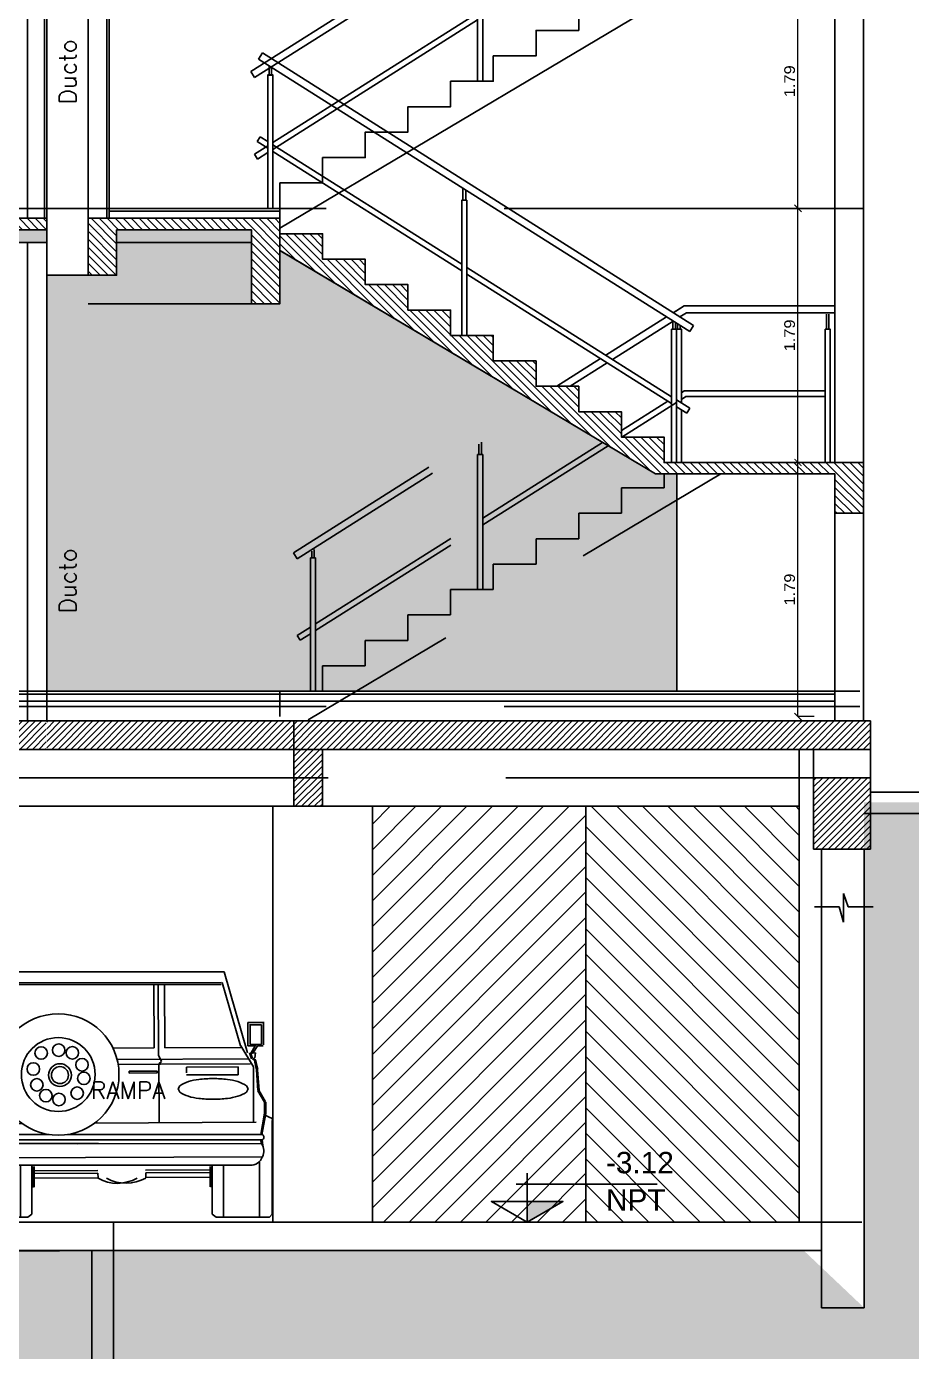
# Model space of a CAD drawing. Header units: metres. Extents: x 126 to 596, y -539 to -70.
# Drawn here: x 303.79 to 310.01, y -401.12 to -391.82 of the extents above; entities that cross this region are included whole.
import ezdxf
from ezdxf.enums import TextEntityAlignment as Align

# ---------------------------------------------------------------- set-up
doc = ezdxf.new("R2010")
doc.units = ezdxf.units.M
doc.header["$LTSCALE"] = 10
for name, pattern in [('CENTRO', [2, 1.25, -0.25, 0.25, -0.25]), ('CYPE_RAYA', [0.225, 0.1125, -0.1125]), ('DASHED', [0.75, 0.5, -0.25]), ('DASHED2', [0.375, 0.25, -0.125]), ('HIDDEN', [0.375, 0.25, -0.125])]:
    doc.linetypes.add(name, pattern=pattern)
for name, color, linetype in [('-SAN 8', 8, 'CENTRO'), ('01', 1, 'Continuous'), ('02', 2, 'Continuous'), ('A- Estructura', 5, 'Continuous'), ('A- Hatch Hormigon', 255, 'Continuous'), ('A-Aberturas', 2, 'Continuous'), ('A-Autos', 254, 'Continuous'), ('A-Muros', 4, 'Continuous'), ('A-NIVELES', 1, 'Continuous'), ('A-Pisos', 1, 'Continuous'), ('A-Revoques', 1, 'Continuous'), ('Corte t', 2, 'Continuous'), ('Dr Bloques', 1, 'Continuous'), ('Dr Ejes en bloque', 4, 'Continuous'), ('Dr Relleno vigueta', 254, 'Continuous'), ('Expresión Vidrio', 252, 'Continuous'), ('PISO', 251, 'Continuous'), ('SectionCutEdges', 5, 'Continuous'), ('TCOTA', 1, 'Continuous'), ('Texto', 3, 'Continuous')]:
    doc.layers.add(name, color=color, linetype=linetype)
doc.styles.add('1-50', font='arial.ttf', dxfattribs={"width": 1.1, "height": 0.075})
doc.styles.add('Arial', font='arial.ttf')
doc.styles.add('COTAS', font='ROMANS.shx', dxfattribs={"width": 0.7})
doc.styles.add('T12', font='romans.shx', dxfattribs={"height": 0.12})
doc.dimstyles.new('1-50', dxfattribs={"dimscale": 0, "dimtxt": 0.075, "dimasz": 0.05, "dimexe": 0, "dimexo": 0.025, "dimgap": 0.02, "dimtad": 1, "dimzin": 4, "dimdsep": 46, "dimtxsty": '1-50', "dimblk": 'ARCHTICK', "dimcen": 0.09, "dimclrd": 256, "dimclre": 8, "dimclrt": 2, "dimadec": 0, "dimazin": 3, "dimtfac": 1, "dimtofl": 0, "dimtmove": 2, "dimatfit": 3, "dimldrblk": 'OPEN90', "dimfxl": 1, "dimtolj": 1, "dimtzin": 0, "dimlwd": 18, "dimlwe": 18, "dimarcsym": 0})

# ---------------------------------------------------------------- blocks, each defined once
blk = doc.blocks.new('_ArchTick')
at = {"color": 0, "linetype": 'ByBlock', "const_width": 0.15}
blk.add_lwpolyline([(-0.5, -0.5), (0.5, 0.5)], dxfattribs=at)
blk = doc.blocks.new('*D84')
at = {"layer": 'Defpoints', "color": 0, "transparency": 16777216}
for p in [(329.8798, -262.5836), (330.0195, -262.5836), (330.0195, -264.3686)]:
    blk.add_point(p, dxfattribs=at)
at = {"layer": 'TCOTA', "color": 8, "lineweight": 18, "transparency": 16777216}
for p, q in [((329.9945, -262.5836), (329.8798, -262.5836)), ((329.9945, -264.3686), (329.8798, -264.3686))]:
    blk.add_line(p, q, dxfattribs=at)
at = {"layer": 'TCOTA', "lineweight": 18, "transparency": 16777216}
blk.add_line((329.8798, -264.3686), (329.8798, -262.5836), dxfattribs=at)
at = {"layer": 'TCOTA', "lineweight": 18, "transparency": 16777216, "xscale": 0.05, "yscale": 0.05, "zscale": 0.05}
for p, rotation in [((329.8798, -262.5836), 90), ((329.8798, -264.3686), 270)]:
    blk.add_blockref('_ArchTick', p, dxfattribs=dict(at, rotation=rotation))
at = {"layer": 'TCOTA', "color": 2, "transparency": 16777216, "insert": (329.8215, -263.4761), "char_height": 0.075, "attachment_point": 5, "rotation": 90, "style": '1-50'}
blk.add_mtext('\\A1;1.79', dxfattribs=at)
blk = doc.blocks.new('_Open90')
at = {"color": 0, "linetype": 'ByBlock', "lineweight": -2}
for p, q in [((0, 0), (-1, 0)), ((-0.5, 0.5), (0, 0)), ((0, 0), (-0.5, -0.5))]:
    blk.add_line(p, q, dxfattribs=at)
blk = doc.blocks.new('*D85')
at = {"layer": 'Defpoints', "color": 0, "transparency": 16777216}
for p in [(329.8798, -260.7986), (330.0195, -260.7986), (330.0195, -262.5836)]:
    blk.add_point(p, dxfattribs=at)
at = {"layer": 'TCOTA', "color": 8, "lineweight": 18, "transparency": 16777216}
for p, q in [((329.9945, -260.7986), (329.8798, -260.7986)), ((329.9945, -262.5836), (329.8798, -262.5836))]:
    blk.add_line(p, q, dxfattribs=at)
at = {"layer": 'TCOTA', "lineweight": 18, "transparency": 16777216}
blk.add_line((329.8798, -262.5836), (329.8798, -260.7986), dxfattribs=at)
at = {"layer": 'TCOTA', "lineweight": 18, "transparency": 16777216, "xscale": 0.05, "yscale": 0.05, "zscale": 0.05}
for p, rotation in [((329.8798, -260.7986), 90), ((329.8798, -262.5836), 270)]:
    blk.add_blockref('_ArchTick', p, dxfattribs=dict(at, rotation=rotation))
at = {"layer": 'TCOTA', "color": 2, "transparency": 16777216, "insert": (329.8215, -261.6911), "char_height": 0.075, "attachment_point": 5, "rotation": 90, "style": '1-50'}
blk.add_mtext('\\A1;1.79', dxfattribs=at)
blk = doc.blocks.new('dr bloque corte transversal')
at = {"layer": 'A- Hatch Hormigon'}
h = blk.add_hatch(dxfattribs=at)
h.set_pattern_fill('ANSI31', color=1, scale=0.0125, angle=-90, style=0)
h.set_pattern_definition([(315, (20.666615, 96.006445), (0.0280633004, 0.0280633004), [])])
h.paths.add_polyline_path([(324.6013, -270.0183), (320.6003, -270.0183), (320.6003, -270.0983), (324.6013, -270.0983)])
h.paths.add_polyline_path([(326.2391, -270.0183), (324.8913, -270.0183), (324.8913, -270.0983), (324.8916, -270.1883), (324.8913, -270.1883), (324.8913, -270.4183), (325.0913, -270.4183), (325.0913, -270.0983), (326.0391, -270.0983), (326.0391, -270.6183), (326.2391, -270.6183)])
at = {"layer": 'Dr Relleno vigueta'}
h = blk.add_hatch(dxfattribs=at)
h.set_pattern_fill('AR-CONC', color=256, scale=0.001, angle=-90, style=0)
h.paths.add_polyline_path([(324.8914, -270.0992), (324.8914, -270.1892), (326.0391, -270.1883), (326.0391, -270.0983)])
h.paths.add_polyline_path([(324.6013, -270.1883), (324.6013, -270.0983), (320.6003, -270.0983), (320.6003, -270.1883)])
h.paths.add_polyline_path([(324.8913, -270.0983), (324.8916, -270.1883), (325.0913, -270.1883), (325.0913, -270.0983)])
at = {"color": 1}
blk.add_line((324.8916, -270.6183), (326.0391, -270.6183), dxfattribs=at)
at = {"layer": '02'}
for p, q in [((326.2391, -269.9483), (325.0392, -269.9483)), ((326.2391, -269.9683), (325.0392, -269.9683)), ((326.2391, -270.0183), (326.2391, -269.9483)), ((324.6013, -270.0983), (324.6013, -270.1883)), ((324.6013, -270.0983), (324.6013, -270.1883)), ((320.6003, -270.1883), (324.6013, -270.1883)), ((325.0913, -270.1883), (326.0391, -270.1883))]:
    blk.add_line(p, q, dxfattribs=at)
at = {"layer": 'A-Autos', "color": 114, "true_color": 0x139b48}
blk.add_line((326.2391, -270.0183), (326.2391, -270.6183), dxfattribs=at)
at = {"layer": 'A-Muros'}
for p, q in [((324.4663, -266.6132), (324.4663, -270.0183)), ((324.5863, -270.0183), (324.5863, -266.6129)), ((324.8913, -266.6123), (324.8913, -270.0183)), ((324.8913, -266.6132), (324.8913, -270.0183)), ((325.0242, -270.0183), (325.0242, -266.6129))]:
    blk.add_line(p, q, dxfattribs=at)
at = {"layer": 'A-Revoques'}
for p, q in [((324.6013, -270.0183), (324.6013, -266.6129)), ((325.0392, -270.0183), (325.0392, -266.6129))]:
    blk.add_line(p, q, dxfattribs=at)
at = {"layer": 'SectionCutEdges'}
for p, q in [((324.6013, -270.0183), (324.6013, -270.0983)), ((324.8913, -270.0183), (324.8913, -270.0983)), ((324.8913, -270.0183), (324.8913, -270.4183)), ((324.8913, -270.0983), (324.8916, -270.1904)), ((325.0913, -270.4183), (325.0913, -270.0983)), ((324.8916, -270.1883), (324.8913, -270.1883)), ((324.8913, -270.4183), (325.0913, -270.4183))]:
    blk.add_line(p, q, dxfattribs=at)
for points in [[(316.3413, -270.0183), (324.6013, -270.0183)], [(324.6013, -270.0983), (320.6003, -270.0983), (320.6003, -270.6183), (320.4019, -270.6183), (320.4019, -270.1383), (316.5396, -270.1383), (316.5396, -270.6183), (316.3413, -270.6183), (316.3413, -270.0183)], [(324.8913, -270.0183), (326.2391, -270.0183), (326.2391, -270.6183), (326.0391, -270.6183), (326.0391, -270.0983), (325.0913, -270.0983), (325.0913, -270.0983), (325.0913, -270.0983), (325.0913, -270.0983), (325.0913, -270.0983)]]:
    blk.add_lwpolyline(points, dxfattribs=at)
at = {"layer": 'Texto', "transparency": 33554687, "style": 'T12'}
blk.add_text('Ducto', height=0.12, rotation=90, dxfattribs=at).set_placement((324.8087, -269.2185))
blk = doc.blocks.new('niveles')
at = {"layer": 'PISO', "linetype": 'HIDDEN'}
for p, q in [((572.152, -294.2136), (533.4553, -294.2136)), ((572.152, -297.7136), (533.4553, -297.7136)), ((572.1651, -298.2136), (533.4553, -298.2136)), ((572.1651, -301.3336), (533.4553, -301.3336))]:
    blk.add_line(p, q, dxfattribs=at)
at = {"layer": 'PISO', "color": 41, "linetype": 'HIDDEN', "true_color": 0xf4ee51}
blk.add_line((572.152, -297.6036), (533.4553, -297.6036), dxfattribs=at)
blk = doc.blocks.new('*D82')
at = {"layer": 'Defpoints', "color": 0, "transparency": 16777216}
for p in [(309.2131, -394.8798, 0), (309.3528, -394.8798, 0), (309.3528, -396.6648, 0)]:
    blk.add_point(p, dxfattribs=at)
at = {"layer": 'TCOTA', "color": 8, "lineweight": 18, "transparency": 16777216}
for p, q in [((309.3278, -394.8798, 0), (309.2131, -394.8798, 0)), ((309.3278, -396.6648, 0), (309.2131, -396.6648, 0))]:
    blk.add_line(p, q, dxfattribs=at)
at = {"layer": 'TCOTA', "lineweight": 18, "transparency": 16777216}
blk.add_line((309.2131, -396.6648, 0), (309.2131, -394.8798, 0), dxfattribs=at)
at = {"layer": 'TCOTA', "lineweight": 18, "transparency": 16777216, "xscale": 0.05, "yscale": 0.05, "zscale": 0.05}
for p, rotation in [((309.2131, -394.8798, 0), 90), ((309.2131, -396.6648, 0), 270)]:
    blk.add_blockref('_ArchTick', p, dxfattribs=dict(at, rotation=rotation))
at = {"layer": 'TCOTA', "color": 2, "transparency": 16777216, "insert": (309.1549, -395.7723, 0), "char_height": 0.075, "attachment_point": 5, "rotation": 90, "style": '1-50'}
blk.add_mtext('\\A1;1.79', dxfattribs=at)
blk = doc.blocks.new('*D83')
at = {"layer": 'Defpoints', "color": 0, "transparency": 16777216}
for p in [(309.2131, -393.0948, 0), (309.3528, -393.0948, 0), (309.3528, -394.8798, 0)]:
    blk.add_point(p, dxfattribs=at)
at = {"layer": 'TCOTA', "color": 8, "lineweight": 18, "transparency": 16777216}
for p, q in [((309.3278, -393.0948, 0), (309.2131, -393.0948, 0)), ((309.3278, -394.8798, 0), (309.2131, -394.8798, 0))]:
    blk.add_line(p, q, dxfattribs=at)
at = {"layer": 'TCOTA', "lineweight": 18, "transparency": 16777216}
blk.add_line((309.2131, -394.8798, 0), (309.2131, -393.0948, 0), dxfattribs=at)
at = {"layer": 'TCOTA', "lineweight": 18, "transparency": 16777216, "xscale": 0.05, "yscale": 0.05, "zscale": 0.05}
for p, rotation in [((309.2131, -393.0948, 0), 90), ((309.2131, -394.8798, 0), 270)]:
    blk.add_blockref('_ArchTick', p, dxfattribs=dict(at, rotation=rotation))
at = {"layer": 'TCOTA', "color": 2, "transparency": 16777216, "insert": (309.1549, -393.9873, 0), "char_height": 0.075, "attachment_point": 5, "rotation": 90, "style": '1-50'}
blk.add_mtext('\\A1;1.79', dxfattribs=at)
blk = doc.blocks.new('NivelGen')
blk.add_hatch(color=256).paths.add_polyline_path([(0.2515, 0.1452), (0, 0.1452), (0, 0)])
for p, q in [((0, 0), (0, 0.3426)), ((-0.0768, 0.2658), (0.9127, 0.2658))]:
    blk.add_line(p, q)
at = {"const_width": 0.01}
blk.add_lwpolyline([(-0.2515, 0.1452), (0, 0), (0.2515, 0.1452)], dxfattribs=at)
blk.add_lwpolyline([(0, 0), (-0.2515, 0.1452), (0.2515, 0.1452), (0, 0)])
at = {"style": 'COTAS', "width": 0.7}
for tag, p in [('NIVEL', (0.9732, 0.3652)), ('NPT.INT', (0.9732, 0.0475))]:
    blk.add_attdef(tag, text='', height=0.2, dxfattribs=at).set_placement(p, align=Align.RIGHT)
blk = doc.blocks.new('4wa')
for p, q in [((0.1517, 1.743), (-0.0073, 1.1649)), ((1.6036, 1.745), (0.1469, 1.7443)), ((1.7684, 1.1739), (1.6036, 1.745)), ((0.1576, 1.6703), (0.0348, 1.2239)), ((1.582, 1.6546), (0.1598, 1.654)), ((1.5841, 1.6683), (0.1636, 1.6676)), ((1.1084, 1.6568), (1.1109, 1.2099)), ((1.1403, 1.657), (1.1431, 1.1582)), ((1.1842, 1.6533), (1.1867, 1.2103)), ((1.7177, 1.2234), (1.5889, 1.6697)), ((1.7177, 1.2234), (1.5889, 1.6697)), ((-0.1162, 1.3882), (-0.0066, 1.3882)), ((-0.1161, 1.2235), (-0.1162, 1.3882)), ((-0.0191, 1.3711), (-0.1033, 1.3711)), ((-0.1033, 1.3711), (-0.1032, 1.2318)), ((-0.0232, 1.2319), (-0.0232, 1.3711)), ((-0.0066, 1.3882), (-0.0065, 1.2235)), ((1.7691, 1.3891), (1.7692, 1.2244)), ((1.8787, 1.3891), (1.7691, 1.3891)), ((1.7816, 1.372), (1.8658, 1.372)), ((1.7859, 1.2327), (1.7858, 1.372)), ((1.8658, 1.372), (1.8659, 1.2328)), ((1.8797, 1.3923), (1.8797, 1.2306)), ((-0.074, 1.2235), (-0.1161, 1.2235)), ((-0.1032, 1.2318), (-0.0232, 1.2319)), ((-0.0065, 1.2235), (-0.0782, 1.2235)), ((-0.0444, 1.173), (-0.074, 1.2235)), ((-0.0611, 1.2277), (-0.0273, 1.1689)), ((0.034, 1.2278), (-0.0407, 1.0359)), ((1.1867, 1.2103), (1.7211, 1.2133)), ((1.8098, 1.0768), (1.721, 1.2252)), ((1.7688, 1.2244), (1.8192, 1.2244)), ((1.8659, 1.2328), (1.7859, 1.2327)), ((1.8238, 1.2286), (1.7901, 1.1697)), ((1.8071, 1.1739), (1.8367, 1.2244)), ((1.8367, 1.2244), (1.8788, 1.2244)), ((-0.0611, 1.173), (-0.019, 1.1689)), ((-0.0569, 1.1392), (-0.0611, 1.173)), ((-0.019, 1.173), (-0.0463, 1.1389)), ((-0.0127, 1.1681), (-0.04, 1.1339)), ((0.0235, 1.124), (-0.0093, 1.1238)), ((0.0517, 1.204), (0.0262, 1.2039)), ((1.1109, 1.2099), (0.8221, 1.2083)), ((1.7734, 1.1337), (0.8513, 1.1286)), ((1.1431, 1.1582), (1.1633, 1.1144)), ((1.8238, 1.1739), (1.7817, 1.1697)), ((1.7961, 1.1329), (1.7821, 1.1739)), ((1.8037, 1.1355), (1.7897, 1.1765)), ((1.8037, 1.1355), (1.7897, 1.1765)), ((1.8196, 1.1401), (1.8238, 1.1739)), ((-0.0724, 1.0552), (-0.083, 0.9106)), ((-0.0644, 1.0546), (-0.075, 0.91)), ((-0.0612, 1.1107), (-0.0737, 1.0564)), ((-0.0535, 1.1089), (-0.0659, 1.0546)), ((-0.0407, 1.0359), (-0.0387, 0.6807)), ((-0.0211, 1.0879), (0.0163, 1.0881)), ((0.8589, 1.0927), (1.1554, 1.0944)), ((1.1633, 1.1144), (1.1434, 1.0983)), ((1.1434, 1.0983), (1.1457, 0.6833)), ((1.1554, 1.0944), (1.7895, 1.0979)), ((1.339, 1.0755), (1.7019, 1.0775)), ((1.3392, 1.0355), (1.339, 1.0755)), ((1.7019, 1.0775), (1.7022, 1.0216)), ((1.8098, 1.0768), (1.81, 0.687)), ((1.8193, 1.1098), (1.8318, 1.0555)), ((1.8271, 1.1116), (1.8396, 1.0573)), ((1.8303, 1.0555), (1.841, 0.9109)), ((1.8383, 1.0561), (1.849, 0.9115)), ((-0.0693, 0.9548), (-0.0693, 0.918)), ((1.7022, 1.0216), (1.3393, 1.0196)), ((-0.0819, 0.9121), (-0.1289, 0.8309)), ((-0.075, 0.9081), (-0.122, 0.8269)), ((-0.0564, 0.918), (-0.0563, 0.7423)), ((1.841, 0.909), (1.8881, 0.8278)), ((1.8479, 0.913), (1.895, 0.8318)), ((-0.13, 0.8269), (-0.1299, 0.7506)), ((-0.1298, 0.7492), (-0.1028, 0.5993)), ((-0.122, 0.8269), (-0.1219, 0.7506)), ((-0.1219, 0.7506), (-0.0949, 0.6007)), ((1.8881, 0.7516), (1.8612, 0.6016)), ((1.896, 0.7501), (1.8691, 0.6002)), ((1.8881, 0.8278), (1.8881, 0.7516)), ((1.8961, 0.8278), (1.8961, 0.7516)), ((-0.1682, 0.7138), (-0.1726, 0.7068)), ((-0.1726, 0.7068), (-0.1701, 0.6967)), ((-0.1701, 0.6967), (-0.1699, 0.0422)), ((-0.1512, 0.7213), (-0.1682, 0.7138)), ((-0.1292, 0.7213), (-0.1512, 0.7213)), ((-0.0563, 0.7343), (-0.0563, 0.6793)), ((-0.0547, 0.6766), (0.1863, 0.6779)), ((0.6934, 0.6808), (1.8277, 0.6871)), ((1.8858, 0.7386), (1.9398, 0.7146)), ((1.9398, 0.7146), (1.9442, 0.7077)), ((1.9442, 0.7077), (1.9417, 0.6976)), ((1.9417, 0.6976), (1.9419, 0.043)), ((-0.1059, 0.6003), (0.3746, 0.6006)), ((-0.1033, 0.5635), (0.8836, 0.564)), ((-0.0949, 0.6007), (-0.0532, 0.6007)), ((0.5017, 0.6006), (0.8835, 0.6008)), ((1.8722, 0.6013), (0.8828, 0.6008)), ((1.8696, 0.5644), (0.8828, 0.564)), ((1.8612, 0.6016), (1.8195, 0.6016)), ((1.8709, 0.5646), (1.8748, 0.5232)), ((-0.1006, 0.5373), (0.721, 0.5377)), ((1.867, 0.5383), (0.5765, 0.5353)), ((-0.0989, 0.4227), (-0.1071, 0.4416)), ((1.8723, 0.4438), (-0.0999, 0.4368)), ((-0.0819, 0.4064), (-0.0989, 0.4227)), ((-0.0875, 0.4101), (-0.0874, 0.0208)), ((1.7832, 0.386), (-0.0159, 0.3869)), ((0.1725, 0.3831), (0.1726, 0.0209)), ((0.2526, 0.0423), (0.2525, 0.3832)), ((0.26, 0.3762), (0.2601, 0.2301)), ((0.2676, 0.2326), (0.2676, 0.3762)), ((1.5043, 0.2331), (1.5042, 0.3767)), ((1.5118, 0.3767), (1.5119, 0.2306)), ((1.5195, 0.0428), (1.5194, 0.3837)), ((1.5993, 0.3837), (1.5995, 0.0214)), ((1.8524, 0.4065), (1.8525, 0.0215)), ((0.2625, 0.2952), (0.7172, 0.2978)), ((0.2662, 0.3471), (0.7169, 0.3496)), ((0.2663, 0.3272), (0.2662, 0.3471)), ((0.717, 0.3297), (0.2663, 0.3272)), ((0.7172, 0.2978), (0.717, 0.3297)), ((1.5025, 0.354), (1.0519, 0.3515)), ((1.052, 0.3316), (1.5026, 0.3341)), ((1.0522, 0.2996), (1.052, 0.3316)), ((1.5068, 0.3022), (1.0522, 0.2996)), ((-0.1699, 0.0422), (-0.151, 0.0208)), ((-0.151, 0.0208), (-0.134, 0.0208)), ((-0.134, 0.0208), (0.2236, 0.0209)), ((0.0297, 0.0208), (0.16, 0.0209)), ((0.2236, 0.0209), (0.2526, 0.0423)), ((1.5485, 0.0214), (1.5195, 0.0428)), ((1.9061, 0.0216), (1.5485, 0.0214)), ((1.7424, 0.0215), (1.612, 0.0215)), ((1.9231, 0.0216), (1.9061, 0.0216)), ((1.9419, 0.043), (1.9231, 0.0216))]:
    blk.add_line(p, q)
blk.add_lwpolyline([(0.9363, 1.0453), (0.9364, 1.0333), (1.1318, 1.0344), (1.1318, 1.0464)], close=True)
blk.add_lwpolyline([(1.5258, 0.8485, -0.030607), (1.425, 0.8546, -0.041592), (1.3522, 0.8697, -0.083525), (1.2916, 0.8994), (1.2803, 0.9212), (1.2915, 0.9431, -0.083525), (1.3522, 0.9728, -0.041592), (1.425, 0.988, -0.030607), (1.5257, 0.9942, -0.030607), (1.6264, 0.9881, -0.041592), (1.6992, 0.9729, -0.083525), (1.7599, 0.9433), (1.7711, 0.9215), (1.7599, 0.8996, -0.083525), (1.6993, 0.8699, -0.041592), (1.6265, 0.8547, -0.030607)], format="xyb", close=True)
for centre, radius in [((0.4379, 1.0226), 0.4267), ((0.4379, 1.0226), 0.2594), ((0.3175, 1.1735), 0.0439), ((0.441, 1.1942), 0.0439), ((0.5368, 1.1748), 0.0439), ((0.6051, 1.0913), 0.0439), ((0.2623, 1.0615), 0.0439), ((0.4499, 1.0186), 0.0798), ((0.4499, 1.0186), 0.0598), ((0.6176, 0.9956), 0.0439), ((0.2868, 0.9499), 0.0439), ((0.5703, 0.8916), 0.0439), ((0.351, 0.8744), 0.0439), ((0.4429, 0.847), 0.0439)]:
    blk.add_circle(centre, radius)
for centre, radius, start, end in [((-0.035, 1.1106), 0.0274, 98.7487, 186.30448), ((-0.035, 1.1106), 0.0194, 98.7487, 186.30448), ((1.8008, 1.1115), 0.0194, 353.74949, 81.30527), ((1.8008, 1.1115), 0.0274, 353.74949, 81.30527), ((-0.0967, 0.5825), 0.0201, 117.40072, 250.90287), ((-0.1092, 0.5509), 0.0139, 308.23061, 64.69792), ((1.8756, 0.5519), 0.0139, 115.35605, 231.82336), ((1.863, 0.5834), 0.0201, 289.1511, 62.65325), ((-0.019, 0.4854), 0.0967, 147.51698, 206.10521), ((1.7854, 0.4862), 0.0967, 333.94876, 32.53699), ((-0.0251, 0.4689), 0.0841, 228.68008, 275.71768), ((1.7915, 0.4697), 0.0841, 264.33629, 343.91789), ((0.8534, 0.5387), 0.2803, 240.91912, 299.71703), ((0.9132, 0.5391), 0.2803, 240.91912, 299.71703)]:
    blk.add_arc(centre, radius, start, end)
blk = doc.blocks.new('dr bloque')
at = {"layer": 'A- Hatch Hormigon'}
h = blk.add_hatch(dxfattribs=at)
h.set_pattern_fill('ANSI31', color=1, scale=0.0125, angle=-90, style=0)
h.set_pattern_definition([(315, (0, 0.140016), (0.0280633004, 0.0280633004), [])])
h.paths.add_polyline_path([(330.3391, -261.3986), (330.1391, -261.3986)], flags=17)
h.paths.add_polyline_path([(330.3391, -262.5836), (328.9391, -262.5836), (328.9391, -262.4051), (328.6391, -262.4051), (328.6391, -262.2266), (328.3391, -262.2266), (328.3391, -262.0481), (328.0391, -262.0481), (328.0391, -261.8696), (327.7391, -261.8696), (327.7391, -261.6911), (327.4391, -261.6911), (327.4391, -261.5126), (327.1391, -261.5126), (327.1391, -261.3341), (326.8391, -261.3341), (326.8391, -261.1556), (326.5391, -261.1556), (326.5391, -260.9771), (326.2391, -260.9771), (326.2373, -261.0924), (328.8793, -262.6644), (329.2672, -262.6644), (330.1391, -262.6644), (330.1391, -262.9406), (330.3391, -262.9406)])
h.paths.add_polyline_path([(330.3391, -262.9406), (330.1391, -262.9406)], flags=17)
at = {"color": 1}
blk.add_lwpolyline([(326.2391, -264.3686), (326.2391, -264.1901), (326.5391, -264.1901), (326.5391, -264.0116), (326.8391, -264.0116), (326.8391, -263.8331), (327.1391, -263.8331), (327.1391, -263.6546), (327.4391, -263.6546), (327.4391, -263.4761), (327.7391, -263.4761), (327.7391, -263.2976), (328.0391, -263.2976), (328.0391, -263.1191), (328.3391, -263.1191), (328.3391, -262.9406), (328.6391, -262.9406), (328.6401, -262.7621), (328.9391, -262.7621), (328.9391, -262.6644), (329.338, -262.6644), (326.2391, -264.5083)], dxfattribs=at)
at = {"layer": '01'}
for p, q in [((326.0898, -259.7495), (326.1163, -259.7071)), ((329.1202, -261.6641), (326.0898, -259.7495)), ((329.1468, -261.6218), (326.1163, -259.7071)), ((326.0806, -260.3301), (326.1018, -260.2962)), ((326.1542, -260.3298), (326.1018, -260.2962)), ((326.1542, -260.3764, 0), (326.0806, -260.3301)), ((327.5172, -261.1904), (326.19, -260.3519)), ((327.5172, -261.2377), (326.19, -260.3992)), ((328.9917, -262.122), (327.5529, -261.213)), ((328.9917, -262.1693), (327.5529, -261.2603)), ((329.0035, -261.5312), (329.0812, -261.4821)), ((329.0035, -261.5312), (329.0653, -261.4921)), ((328.53, -261.8303), (328.9566, -261.5608)), ((329.1202, -261.6641), (329.1468, -261.6218)), ((328.1853, -262.0481), (328.4926, -261.854)), ((329.0609, -262.0931), (329.0798, -262.0812)), ((329.0798, -262.0812), (330.0703, -262.0812)), ((326.0349, -263.4068), (328.0195, -262.1529)), ((328.6391, -262.3596), (328.966, -262.1531)), ((328.642, -262.4051), (329.0252, -262.163)), ((329.1202, -262.2032), (329.0274, -262.1446)), ((329.0609, -262.1404), (329.0914, -262.1212)), ((329.0914, -262.1212), (330.0703, -262.1212)), ((329.0988, -262.237), (329.0274, -262.1919)), ((329.0988, -262.237), (329.1202, -262.2032)), ((327.6645, -262.9754), (328.5072, -262.443)), ((327.6645, -263.0227), (328.5457, -262.4659)), ((326.19, -263.907), (327.6287, -262.998)), ((326.19, -263.9543), (327.6287, -263.0453)), ((326.0615, -263.4491), (326.0349, -263.4068)), ((326.0615, -263.9882), (326.1542, -263.9296)), ((326.0828, -264.022), (326.0615, -263.9882)), ((326.0828, -264.022), (326.1542, -263.9769))]:
    blk.add_line(p, q, dxfattribs=at)
for points in [[(326.1631, -259.7959), (326.1631, -259.861), (326.181, -259.861), (326.181, -259.8072)], [(327.5451, -260.669), (327.5451, -260.742), (327.5245, -260.742), (327.5245, -260.656)], [(329.0812, -261.4821), (330.1391, -261.4821)], [(328.5769, -261.8599), (329.0035, -261.5904)], [(329.0006, -261.5892), (329.0006, -261.6475), (329.0185, -261.6475), (329.0185, -261.6004)], [(329.052, -261.621), (329.052, -261.646), (329.0341, -261.646), (329.0341, -261.6097)], [(329.0503, -261.5608), (329.0956, -261.5321)], [(329.052, -261.5597), (329.052, -261.5619)], [(329.0956, -261.5321), (330.1391, -261.5321)], [(330.0971, -261.5421), (330.0971, -261.646), (330.0792, -261.646), (330.0792, -261.5421)], [(329.0609, -262.213), (329.0609, -262.5836), (329.0252, -262.5836), (329.0252, -261.646), (329.0609, -261.646), (329.0609, -262.1657)], [(328.2789, -262.0481), (328.5394, -261.8836)], [(326.0615, -263.4491), (328.0678, -262.1816)], [(327.6366, -262.454), (327.6366, -262.527), (327.6571, -262.527), (327.6571, -262.441)], [(326.181, -263.3742), (326.181, -263.4325), (326.1631, -263.4325), (326.1631, -263.3854)]]:
    blk.add_lwpolyline(points, dxfattribs=at)
for points in [[(326.19, -259.861), (326.1542, -259.861), (326.1542, -260.7986), (326.19, -260.7986)], [(327.5529, -260.742), (327.5172, -260.742), (327.5172, -261.6911), (327.5529, -261.6911)], [(329.0274, -261.6475), (328.9917, -261.6475), (328.9917, -262.5836), (329.0274, -262.5836)], [(330.0703, -261.646), (330.106, -261.646), (330.106, -262.5836), (330.0703, -262.5836)], [(327.6287, -262.527), (327.6645, -262.527), (327.6645, -263.4761), (327.6287, -263.4761)], [(326.1542, -263.4325), (326.19, -263.4325), (326.19, -264.3686), (326.1542, -264.3686)]]:
    blk.add_lwpolyline(points, close=True, dxfattribs=at)
at = {"layer": 'A-Autos', "color": 114, "true_color": 0x139b48}
for p, q in [((326.2391, -260.7986), (326.0391, -260.7986)), ((330.3391, -262.8486), (330.3391, -262.5486)), ((330.3391, -262.5486), (330.3391, -262.8486)), ((328.9391, -262.6644), (330.1391, -262.6644)), ((330.1391, -262.6644), (330.1391, -262.8486))]:
    blk.add_line(p, q, dxfattribs=at)
at = {"layer": 'SectionCutEdges'}
for p, q in [((330.3391, -260.7986), (330.1391, -260.7986)), ((330.1391, -260.7986), (330.1391, -260.7986)), ((330.1391, -260.7986), (330.1391, -262.5836)), ((330.3391, -260.7986), (330.3391, -260.7986)), ((330.3391, -260.7986), (330.3391, -262.6186)), ((330.1391, -262.9186), (330.1391, -264.3686)), ((330.3391, -262.9186), (330.3391, -264.3686))]:
    blk.add_line(p, q, dxfattribs=at)
blk.add_lwpolyline([(326.2391, -260.7986), (326.2391, -260.7986), (326.2391, -260.9771), (326.5391, -260.9771), (326.5391, -261.1556), (326.8391, -261.1556), (326.8391, -261.3341), (327.1391, -261.3341), (327.1391, -261.5126), (327.4391, -261.5126), (327.4391, -261.6911), (327.7391, -261.6911), (327.7391, -261.8696), (328.0391, -261.8696), (328.0391, -262.0481), (328.3391, -262.0481), (328.3391, -262.2266), (328.6391, -262.2266), (328.6391, -262.4051), (328.9391, -262.4051), (328.9391, -262.5836), (330.3391, -262.5836), (330.3391, -262.9406), (330.1391, -262.9406), (330.1391, -262.6644), (328.8793, -262.6644), (326.2373, -261.0924)], dxfattribs=at)
blk.add_lwpolyline([(330.1391, -260.7986), (330.3391, -260.7986), (330.3391, -260.7986), (330.1391, -260.7986)], close=True, dxfattribs=at)
at = {"layer": 'TCOTA', "color": 5}
for base, p1, p2, picture, middle in [((329.8797611163, -260.798632171), (330.0194617365, -262.583632171), (330.0194617365, -260.798632171), '*D85', (329.8214681422, -261.691132171)), ((329.8797611163, -262.583632171), (330.0194617365, -264.368632171), (330.0194617365, -262.583632171), '*D84', (329.8214681422, -263.476132171))]:
    dim = blk.add_linear_dim(base=base, p1=p1, p2=p2, angle=90, dimstyle='1-50', override={"dimscale": 1}, dxfattribs=at)
    dim.commit()
    dim.dimension.update_dxf_attribs({"geometry": picture, "text_midpoint": middle})

msp = doc.modelspace()

# ---------------------------------------------------------------- hatches: boundary and pattern name
at = {"layer": '-SAN 8', "transparency": 33554508}
h = msp.add_hatch(dxfattribs=at)
h.set_pattern_fill('AR-PARQ1', color=256, scale=0.0015, angle=45, style=0)
h.paths.add_polyline_path([(314.3505, -403.2148), (314.3505, -400.2148), (309.6776, -400.2148), (309.6776, -400.8165), (309.2535, -400.4148), (299.799, -400.4148), (294.2886, -400.4148), (294.0537, -400.4148), (293.9886, -400.4148), (293.8192, -400.4148), (293.8192, -400.2148), (289.459, -400.2148), (289.459, -403.2148)])
h.paths.add_polyline_path([(293.9848, -397.2665), (289.459, -397.2665), (289.459, -400.2148), (293.9848, -400.2148)])
h.paths.add_polyline_path([(309.6776, -399.6765), (309.6776, -399.8765), (309.6776, -400.2148), (314.3505, -400.2148), (314.3505, -397.2665), (309.6776, -397.2665)])
h = msp.add_hatch()
h.set_pattern_fill('ANSI31', color=1, scale=0.01, angle=180, style=0)
h.paths.add_polyline_path([(295.6707, -396.6948), (295.6707, -397.2948), (295.8707, -397.2948), (295.8707, -396.8948), (299.7343, -396.8948), (299.7343, -397.2948), (299.9343, -397.2948), (299.9343, -396.8948), (303.9313, -396.8948), (303.9313, -396.6948)])
h.paths.add_polyline_path([(309.7225, -396.8948), (309.7225, -396.6948), (303.9347, -396.6948), (303.9347, -396.8948), (304.4201, -396.8948), (305.6711, -396.8948), (305.6711, -397.2948), (305.8711, -397.2948), (305.8711, -396.8948)])
h = msp.add_hatch()
h.set_pattern_fill('ANSI31', color=1, scale=0.01, angle=180, style=0)
h.set_pattern_definition([(45, (324.43082, -409.081356), (-0.02245064, 0.02245064), [])])
h.paths.add_polyline_path([(309.6725, -397.0948), (309.6725, -397.5948), (309.5225, -397.5948), (309.5225, -397.0948)])
h.paths.add_polyline_path([(309.3725, -397.0948), (309.5225, -397.0948), (309.5225, -397.5948), (309.3725, -397.5948)])
h.paths.add_polyline_path([(309.3225, -397.5948), (309.3225, -397.0948), (309.3725, -397.0948), (309.3725, -397.5948)])
h.paths.add_polyline_path([(309.6725, -397.5948), (309.6725, -397.0948), (309.7225, -397.0948), (309.7225, -397.5948)])
h = msp.add_hatch()
h.set_pattern_fill('ANSI31', color=1, scale=0.01, angle=180, style=0)
h.set_pattern_definition([(45, (324.43082, -409.08135), (-0.02245064, 0.02245064), [])])
h.paths.add_polyline_path([(309.6725, -397.0948), (309.6725, -397.5948), (309.5225, -397.5948), (309.5225, -397.0948)])
h.paths.add_polyline_path([(309.3725, -397.0948), (309.5225, -397.0948), (309.5225, -397.5948), (309.3725, -397.5948)])
h.paths.add_polyline_path([(309.3225, -397.5948), (309.3225, -397.0948), (309.3725, -397.0948), (309.3725, -397.5948)])
h.paths.add_polyline_path([(309.6725, -397.5948), (309.6725, -397.0948), (309.7225, -397.0948), (309.7225, -397.5948)])
at = {"layer": 'A- Hatch Hormigon'}
h = msp.add_hatch(dxfattribs=at)
h.set_pattern_fill('ANSI31', color=1, scale=0.0125, angle=-90, style=0)
h.set_pattern_definition([(315, (-20.666615, -132.15611), (0.0280633004, 0.0280633004), [])])
h.paths.add_polyline_path([(309.6725, -393.6948), (309.4725, -393.6948)], flags=17)
h.paths.add_polyline_path([(309.6725, -394.8798), (308.2725, -394.8798), (308.2725, -394.7013), (307.9725, -394.7013), (307.9725, -394.5228), (307.6725, -394.5228), (307.6725, -394.3443), (307.3725, -394.3443), (307.3725, -394.1658), (307.0725, -394.1658), (307.0725, -393.9873), (306.7725, -393.9873), (306.7725, -393.8088), (306.4725, -393.8088), (306.4725, -393.6303), (306.1725, -393.6303), (306.1725, -393.4518), (305.8725, -393.4518), (305.8725, -393.2733), (305.5725, -393.2733), (305.5707, -393.3886), (308.2126, -394.9605), (308.6006, -394.9605), (309.4725, -394.9605), (309.4725, -395.2368), (309.6725, -395.2368)])
h.paths.add_polyline_path([(309.6725, -395.2368), (309.4725, -395.2368)], flags=17)
at = {"layer": 'Expresión Vidrio', "transparency": 33554534}
h = msp.add_hatch(color=254, dxfattribs=at)
h.dxf.hatch_style = 1
h.paths.add_polyline_path([(308.3626, -394.9605), (308.3626, -396.4848), (303.9347, -396.4848), (303.9347, -393.5648), (304.4247, -393.5648), (304.4247, -393.3348), (305.3725, -393.3348), (305.3725, -393.7648), (305.5725, -393.7648), (305.5725, -393.3896), (308.2126, -394.9605)])
at = {"layer": 'PISO'}
h = msp.add_hatch(dxfattribs=at)
h.set_pattern_fill('ANSI31', color=256, scale=0.04)
h.set_pattern_definition([(45, (-7.88319, -58.84126), (-0.08980256, 0.08980256), [])])
h.paths.add_polyline_path([(306.2225, -400.2148), (307.7225, -400.2148), (307.7225, -397.2948), (306.2225, -397.2948)])
h = msp.add_hatch(dxfattribs=at)
h.set_pattern_fill('ANSI31', color=256, scale=0.04, angle=90)
h.set_pattern_definition([(135, (-7.88319, -58.84126), (-0.08980256, -0.08980256), [])])
h.paths.add_polyline_path([(307.7225, -400.2148), (309.2225, -400.2148), (309.2225, -397.2948), (307.7225, -397.2948)])

# ---------------------------------------------------------------- linework, layer by layer
at = {"color": 5}
msp.add_line((305.5228, -397.2948, 0), (305.5237, -400.2148, 0), dxfattribs=at)
at = {"color": 1}
msp.add_line((309.2535, -400.4148, 0), (299.799, -400.4148, 0), dxfattribs=at)
at = {"color": 41, "linetype": 'CYPE_RAYA', "true_color": 0xf4ee51, "elevation": 0}
msp.add_lwpolyline([(305.5725, -396.6648), (305.5725, -396.4863), (305.8725, -396.4863), (305.8725, -396.3078), (306.1725, -396.3078), (306.1725, -396.1293), (306.4725, -396.1293), (306.4725, -395.9508), (306.7725, -395.9508), (306.7725, -395.7723), (307.0725, -395.7723), (307.0725, -395.5938), (307.3725, -395.5938), (307.3725, -395.4153), (307.6725, -395.4153), (307.6725, -395.2368), (307.9725, -395.2368), (307.9735, -395.0583), (308.2725, -395.0583), (308.2725, -394.9605), (308.6714, -394.9605), (305.7567, -396.6948)], dxfattribs=at)
at = {"color": 5}
for points, elevation in [([(295.6707, -396.6948), (305.6711, -396.6948), (305.6711, -396.8948), (299.9343, -396.8948), (299.9343, -397.2948), (299.7343, -397.2948), (299.7343, -396.8948), (295.8707, -396.8948), (295.8707, -397.2948), (295.6707, -397.2948), (295.6707, -396.6948)], 0), ([(305.6711, -396.6948), (305.6711, -396.8948), (305.8711, -396.8948), (305.8711, -396.8948), (305.6711, -396.8948), (305.6711, -397.2948), (305.8711, -397.2948), (305.8711, -396.8948), (309.7225, -396.8948), (309.7225, -396.6948), (305.6711, -396.6948)], 0), ([(309.5225, -397.0948), (309.3225, -397.0948), (309.3225, -397.5948), (309.7225, -397.5948), (309.7225, -397.0948), (309.5225, -397.0948)], 0), ([(309.5225, -397.0948), (309.3225, -397.0948), (309.3225, -397.5948), (309.7225, -397.5948), (309.7225, -397.0948), (309.5225, -397.0948)], -0.35), ([(309.6725, -397.0948), (309.3725, -397.0948)], -0.35)]:
    msp.add_lwpolyline(points, dxfattribs=dict(at, elevation=elevation))
at = {"color": 3, "elevation": -0.35}
msp.add_lwpolyline([(309.7225, -397.0948), (309.3225, -397.0948), (309.3225, -396.8948), (309.7225, -396.8948), (309.7225, -397.0948)], dxfattribs=at)
at = {"color": 251, "linetype": 'DASHED', "ltscale": 0.25, "elevation": -0.35}
msp.add_lwpolyline([(309.3284, -398.0019), (309.5015, -398.0019), (309.5325, -398.1074), (309.5325, -397.9074), (309.5662, -398.0016), (309.7415, -398.0016)], dxfattribs=at)
at = {"layer": '01'}
for p, q in [((305.4231, -392.0456, 0), (305.4497, -392.0033, 0)), ((308.4801, -393.9179, 0), (305.4497, -392.0033, 0)), ((308.4536, -393.9603, 0), (305.4231, -392.0456, 0)), ((305.414, -392.6262, 0), (305.4352, -392.5923, 0)), ((305.4876, -392.6726, 0), (305.414, -392.6262, 0)), ((305.4876, -392.6259, 0), (305.4352, -392.5923, 0)), ((306.8506, -393.4865, 0), (305.5233, -392.648, 0)), ((306.8506, -393.5338, 0), (305.5233, -392.6953, 0)), ((308.3251, -394.4181, 0), (306.8863, -393.5091, 0)), ((308.3251, -394.4654, 0), (306.8863, -393.5564, 0)), ((307.8634, -394.1265, 0), (308.29, -393.8569, 0)), ((308.3368, -393.8274, 0), (308.4146, -393.7783, 0)), ((308.3368, -393.8274, 0), (308.3987, -393.7883, 0)), ((308.4536, -393.9603, 0), (308.4801, -393.9179, 0)), ((307.5187, -394.3443, 0), (307.826, -394.1501, 0)), ((308.3943, -394.3893, 0), (308.4132, -394.3773, 0)), ((308.3943, -394.4366, 0), (308.4248, -394.4173, 0)), ((308.4132, -394.3773, 0), (309.4036, -394.3773, 0)), ((308.4248, -394.4173, 0), (309.4036, -394.4173, 0)), ((307.9725, -394.6558, 0), (308.2994, -394.4492, 0)), ((307.9754, -394.7013, 0), (308.3585, -394.4592, 0)), ((308.4536, -394.4993, 0), (308.3608, -394.4407, 0)), ((308.4322, -394.5331, 0), (308.3608, -394.488, 0)), ((308.4322, -394.5331, 0), (308.4536, -394.4993, 0)), ((305.7162, -396.1286, 0), (305.6948, -396.0948, 0)), ((305.7162, -396.1286, 0), (305.7876, -396.0835, 0))]:
    msp.add_line(p, q, dxfattribs=at)
at = {"layer": '01', "linetype": 'CYPE_RAYA'}
for p, q in [((305.6683, -395.5134, 0), (307.3529, -394.449, 0)), ((306.9979, -395.2715, 0), (307.8405, -394.7391, 0)), ((306.9979, -395.3188, 0), (307.8791, -394.7621, 0)), ((305.8233, -396.0136, 0), (306.9621, -395.2941, 0)), ((305.8233, -396.0609, 0), (306.9621, -395.3414, 0)), ((305.6948, -395.5557, 0), (305.6683, -395.5134, 0)), ((305.6948, -396.0948, 0), (305.7876, -396.0362, 0))]:
    msp.add_line(p, q, dxfattribs=at)
at = {"layer": '01', "elevation": 0}
for points in [[(305.4965, -392.092), (305.4965, -392.1571), (305.5144, -392.1571), (305.5144, -392.1033)], [(306.8785, -392.9651), (306.8785, -393.0381), (306.8579, -393.0381), (306.8579, -392.9521)], [(308.3836, -393.8569), (308.429, -393.8283)], [(308.3854, -393.8559), (308.3854, -393.858)], [(308.4146, -393.7783), (309.4725, -393.7783)], [(308.429, -393.8283), (309.4725, -393.8283)], [(309.4304, -393.8383), (309.4304, -393.9421), (309.4126, -393.9421), (309.4126, -393.8383)], [(307.9102, -394.156), (308.3368, -393.8865)], [(308.334, -393.8853), (308.334, -393.9436), (308.3519, -393.9436), (308.3519, -393.8965)], [(308.3943, -394.5092), (308.3943, -394.8798), (308.3585, -394.8798), (308.3585, -393.9421), (308.3943, -393.9421), (308.3943, -394.4619)], [(308.3854, -393.9172), (308.3854, -393.9421), (308.3675, -393.9421), (308.3675, -393.9059)], [(307.6123, -394.3443), (307.8728, -394.1797)], [(306.9699, -394.7501), (306.9699, -394.8231), (306.9905, -394.8231), (306.9905, -394.7371)]]:
    msp.add_lwpolyline(points, dxfattribs=at)
for points in [[(305.5233, -392.1571), (305.4876, -392.1571), (305.4876, -393.0948), (305.5233, -393.0948)], [(306.8863, -393.0381), (306.8506, -393.0381), (306.8506, -393.9873), (306.8863, -393.9873)], [(308.3608, -393.9436), (308.3251, -393.9436), (308.3251, -394.8798), (308.3608, -394.8798)], [(309.4036, -393.9421), (309.4394, -393.9421), (309.4394, -394.8798), (309.4036, -394.8798)]]:
    msp.add_lwpolyline(points, close=True, dxfattribs=at)
at = {"layer": '01', "linetype": 'CYPE_RAYA', "elevation": 0}
for points in [[(305.6948, -395.5557), (307.4011, -394.4777)], [(305.8144, -395.4918), (305.8144, -395.5501), (305.7965, -395.5501), (305.7965, -395.503)]]:
    msp.add_lwpolyline(points, dxfattribs=at)
for points in [[(306.9621, -394.8231), (306.9979, -394.8231), (306.9979, -395.7723), (306.9621, -395.7723)], [(305.7876, -395.5501), (305.8233, -395.5501), (305.8233, -396.4863), (305.7876, -396.4863)]]:
    msp.add_lwpolyline(points, close=True, dxfattribs=at)
at = {"layer": '02'}
for p, q in [((304.3747, -396.4856, 0), (305.5725, -396.4856, 0)), ((304.3747, -396.507, 0), (305.5725, -396.507, 0)), ((306.0722, -396.507, 0), (309.4725, -396.507, 0)), ((306.1096, -396.4848, 0), (309.4725, -396.4848, 0)), ((309.2225, -396.8948, 0), (309.2225, -400.2148, 0)), ((306.2225, -400.2148, 0), (306.2225, -397.2948, 0)), ((307.7225, -400.2148, 0), (307.7225, -397.2948, 0))]:
    msp.add_line(p, q, dxfattribs=at)
at = {"layer": '02', "elevation": 0}
msp.add_lwpolyline([(299.9343, -397.2948), (309.2225, -397.2948)], dxfattribs=at)
at = {"layer": 'A- Estructura'}
for p, q in [((309.4725, -396.6648, 0), (309.4725, -396.6948, 0)), ((309.6725, -396.6648, 0), (309.6725, -396.6948, 0))]:
    msp.add_line(p, q, dxfattribs=at)
at = {"layer": 'A-Aberturas', "elevation": 0}
for points in [[(294.0207, -397.0948), (294.0207, -396.9648), (294.3207, -396.9648), (294.3207, -396.8148), (294.6207, -396.8148), (294.6207, -396.6648), (294.9207, -396.6648), (294.9207, -396.5063), (309.4725, -396.507)], [(294.0707, -397.0948), (294.0707, -397.0148), (294.3707, -397.0148), (294.3707, -396.8648), (294.6707, -396.8648), (294.6707, -396.7148), (294.9707, -396.7148), (294.9707, -396.5563), (309.4725, -396.5563)]]:
    msp.add_lwpolyline(points, dxfattribs=at)
at = {"layer": 'A-Autos', "color": 114, "true_color": 0x139b48}
for p, q in [((305.5725, -393.0948, 0), (305.3725, -393.0948, 0)), ((309.6725, -395.1448, 0), (309.6725, -394.8448, 0)), ((309.6725, -394.8448, 0), (309.6725, -395.1448, 0)), ((308.2725, -394.9605, 0), (309.4725, -394.9605, 0)), ((309.4725, -394.9605, 0), (309.4725, -395.1448, 0))]:
    msp.add_line(p, q, dxfattribs=at)
at = {"layer": 'A-Muros'}
msp.add_line((303.9347, -396.6948, 0), (303.9347, -393.3348, 0), dxfattribs=at)
at = {"layer": 'A-Muros', "elevation": 0}
msp.add_lwpolyline([(303.7997, -393.3348), (303.7997, -396.6948)], dxfattribs=at)
at = {"layer": 'A-Pisos', "elevation": 0}
msp.add_lwpolyline([(308.3626, -394.9605), (308.3626, -396.4848), (303.9347, -396.4848), (303.9347, -393.5648), (304.4247, -393.5648), (304.4247, -393.3348), (305.3725, -393.3348), (305.3725, -393.7648), (305.5725, -393.7648), (305.5725, -393.3896), (308.2126, -394.9605)], close=True, dxfattribs=at)
at = {"layer": 'Corte t', "linetype": 'DASHED2', "elevation": 0}
for points in [[(301.3764, -400.2148), (304.4047, -400.2148), (304.4047, -403.2148), (301.3764, -403.2148)], [(301.5238, -400.4161), (304.2521, -400.4161), (304.2521, -403.0648), (301.5238, -403.0648)]]:
    msp.add_lwpolyline(points, close=True, dxfattribs=at)
at = {"layer": 'SectionCutEdges'}
for p, q in [((309.6725, -393.0948, 0), (309.4725, -393.0948, 0)), ((309.4725, -393.0948, 0), (309.4725, -393.0948, 0)), ((309.4725, -393.0948, 0), (309.4725, -394.8798, 0)), ((309.6725, -393.0948, 0), (309.6725, -393.0948, 0)), ((309.6725, -393.0948, 0), (309.6725, -394.9148, 0)), ((309.4725, -395.2148, 0), (309.4725, -396.6648, 0)), ((309.6725, -395.2148, 0), (309.6725, -396.6648, 0)), ((309.7225, -397.1948, 0), (314.3505, -397.1948, 0.35)), ((309.6776, -397.3448, 0), (314.3505, -397.3448, 0)), ((309.7225, -397.3448, 0), (314.3505, -397.3448, 0.35)), ((309.3776, -397.5948, 0), (309.3776, -400.8165, 0)), ((309.6776, -397.5948, 0), (309.6776, -400.8165, 0)), ((309.6725, -399.8265, 0), (309.6748, -399.8265, 0)), ((309.6748, -399.8265, 0), (309.6752, -399.8265, 0)), ((309.6752, -399.8265, 0), (309.6776, -399.8265, 0)), ((309.6748, -400.0265, 0), (309.6776, -400.0265, 0)), ((294.2886, -400.2148, 0), (309.3776, -400.2148, 0)), ((305.9244, -400.2148, 0), (299.9745, -400.2148, 0)), ((299.6748, -400.4148, 0), (309.3776, -400.4148, 0)), ((309.6776, -400.8165, 0), (309.3776, -400.8165, 0))]:
    msp.add_line(p, q, dxfattribs=at)
at = {"layer": 'SectionCutEdges', "elevation": 0}
msp.add_lwpolyline([(305.5725, -393.0948), (305.5725, -393.0948), (305.5725, -393.2733), (305.8725, -393.2733), (305.8725, -393.4518), (306.1725, -393.4518), (306.1725, -393.6303), (306.4725, -393.6303), (306.4725, -393.8088), (306.7725, -393.8088), (306.7725, -393.9873), (307.0725, -393.9873), (307.0725, -394.1658), (307.3725, -394.1658), (307.3725, -394.3443), (307.6725, -394.3443), (307.6725, -394.5228), (307.9725, -394.5228), (307.9725, -394.7013), (308.2725, -394.7013), (308.2725, -394.8798), (309.6725, -394.8798), (309.6725, -395.2368), (309.4725, -395.2368), (309.4725, -394.9605), (308.2126, -394.9605), (305.5707, -393.3886)], dxfattribs=at)
msp.add_lwpolyline([(309.4725, -393.0948), (309.6725, -393.0948), (309.6725, -393.0948), (309.4725, -393.0948)], close=True, dxfattribs=at)

# ---------------------------------------------------------------- block references
at = {"layer": 'A-NIVELES'}
ref = msp.add_blockref('NivelGen', (307.3101, -400.2148, 0), dxfattribs=at)
ref.add_attrib('NIVEL', '-3.12', dxfattribs={"layer": '0', "height": 0.15, "style": 'Arial'}).set_placement((308.3411, -399.8722, 0), align=Align.RIGHT)
ref.add_attrib('NPT.INT', 'NPT', dxfattribs={"layer": '0', "height": 0.15, "style": 'Arial'}).set_placement((308.2833, -400.1345, 0), align=Align.RIGHT)
at = {"layer": 'Dr Bloques', "color": 114, "true_color": 0x139b48}
for name, p in [('dr bloque', (-20.6666, -128.7261, 0)), ('dr bloque corte transversal', (-20.6666, -123.1464, 0))]:
    msp.add_blockref(name, p, dxfattribs=at)
at = {"layer": 'Dr Ejes en bloque'}
msp.add_blockref('niveles', (-251.2541, -98.8812, 0), dxfattribs=at)
at = {"layer": 'PISO'}
msp.add_blockref('4wa', (303.5776, -400.2014, 0), dxfattribs=at)

# ---------------------------------------------------------------- texts
at = {"layer": 'Texto', "transparency": 33554687, "style": 'T12'}
msp.add_text('Ducto', height=0.12, rotation=90, dxfattribs=at).set_placement((304.1421, -395.9404, 0))
at = {"layer": 'Texto', "style": 'T12'}
msp.add_text('RAMPA', height=0.12, dxfattribs=at).set_placement((304.2449, -399.3492, 0))

# ---------------------------------------------------------------- dimensions: what is measured, and where the dimension line sits
at = {"layer": 'TCOTA', "color": 5}
for base, p1, p2, picture, middle in [((309.2131457723, -393.0947599651, -0.0000000046), (309.3528463925, -394.8797599651, -0.0000000046), (309.3528463925, -393.0947599651, -0.0000000046), '*D83', (309.1548527983, -393.9872599651, -0.0000000046)), ((309.2131457723, -394.8797599651, -0.0000000046), (309.3528463925, -396.6647599651, -0.0000000046), (309.3528463925, -394.8797599651, -0.0000000046), '*D82', (309.1548527983, -395.7722599651, -0.0000000046))]:
    dim = msp.add_linear_dim(base=base, p1=p1, p2=p2, angle=90, dimstyle='1-50', override={"dimscale": 1}, dxfattribs=at)
    dim.commit()
    dim.dimension.update_dxf_attribs({"geometry": picture, "text_midpoint": middle})

doc.saveas('drawing.dxf')
